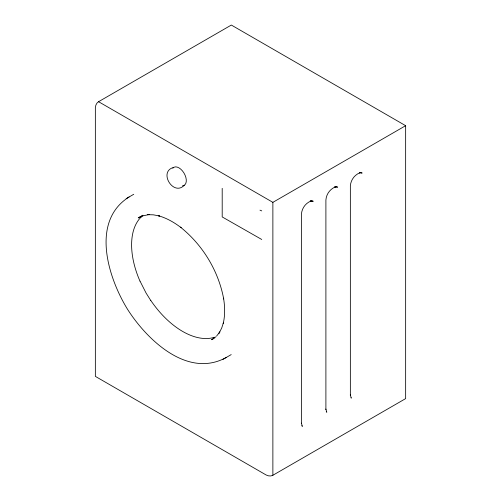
<?xml version="1.0" encoding="UTF-8"?>
<svg xmlns="http://www.w3.org/2000/svg" width="501" height="501" viewBox="0 0 501 501"><rect width="100%" height="100%" fill="white"/><g stroke="black" fill="none" stroke-linecap="round" stroke-linejoin="round"><path stroke-width="0.75" d="M216.526 336.14L219.883 331.931L219 333.221L221.667 328.13L223.571 322.275L223.214 323.596C225.187 315.254 224.93 306.543 223.552 298.139L223.703 298.991C218.511 270.935 202.711 244.908 180.423 227.128L181.118 227.673C174.248 222.413 166.601 218.004 158.228 215.687L159.581 216.019L153.438 214.835L147.607 214.672L149.185 214.541L141.301 216.2M140.887 217.39L142.81 215.624M98.559 101.703L96.956 103.112L95.86 105.141L95.353 107.659L95.353 376.376L266.2 475.017L268.592 475.862L270.866 475.95L272.876 475.267L405.647 398.608L405.647 125.688L231.337 25.05L98.559 101.703L272.876 202.348L405.647 125.688M129.101 196.968C90.167 221.398 108.254 278.168 127.661 309.493C147.043 339.91 187.668 378.837 226.27 357.463M140.468 216.639L138.238 217.935L142.891 215.248M213.808 338.419L211.579 339.709L214.904 337.787M222.945 359.38L231.205 354.602M173.634 167.434C158.065 171.467 173.308 196.749 184.299 185.251M126.158 198.678L133.754 194.282M213.357 337.724L215.856 336.916M334.668 186.792L337.687 187.142L337.242 186.979M310.213 200.914L313.225 201.264L312.781 201.101M336.227 186.798L336.691 186.81L334.95 187.048L335.344 186.917C329.827 189.184 326.32 194.313 325.9 199.993L325.9 409.386L325.857 409.023L326.821 412.267L326.245 411.578M311.766 200.92L312.236 200.932L310.488 201.17L310.889 201.039C305.366 203.306 301.859 208.435 301.439 214.115L301.439 423.508L301.395 423.138L302.36 426.389L301.79 425.7M360.25 172.519L362.142 173.02L359.405 172.933L359.806 172.795C354.282 175.062 350.775 180.191 350.356 185.871L350.356 395.264L350.312 394.901L351.276 398.145L351.057 397.75M259.975 210.151L261.747 210.896M261.747 239.484L222.2 216.933L222.2 188.338M150.795 300.562L146.048 292.997L140.036 281.136M272.876 202.348L272.876 475.267M172.789 168.198A10.383 5.993 60 0 1 183.848 172.826A10.383 5.993 60 0 1 183.623 185.589M183.253 185.702A10.383 5.993 60 0 1 182.464 185.815M139.986 281.149A68.518 39.56 60 0 1 140.85 217.334M213.307 337.618A73.641 42.516 60 0 1 150.832 300.525"/></g></svg>
